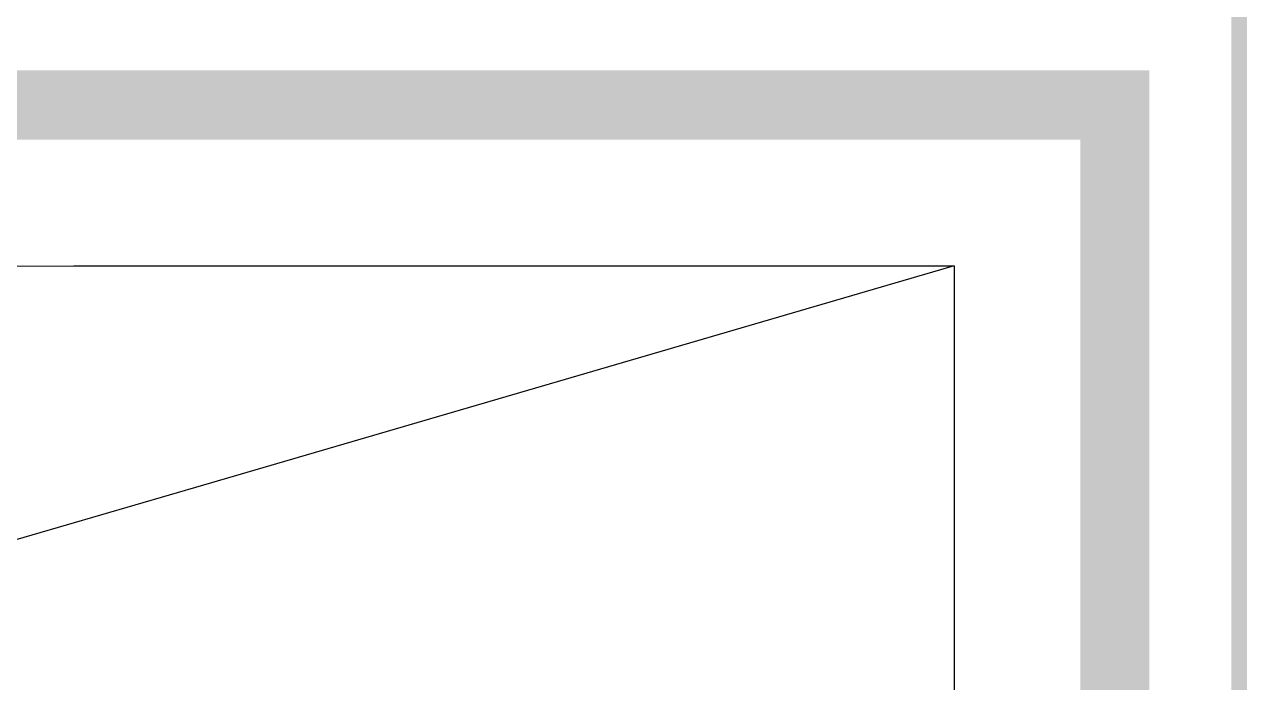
# Model space of a CAD drawing. Header units: inches. Extents: x -763.7 to -743.6, y -96.2 to -79.4.
# Drawn here: x -760.458 to -759.799, y -83.325 to -82.968 of the extents above; entities that cross this region are included whole.
import ezdxf

# ---------------------------------------------------------------- set-up
doc = ezdxf.new("R2010")
doc.units = ezdxf.units.IN
doc.header["$MEASUREMENT"] = 0
for name, color, linetype in [('FSBP-ANNO-NOTE', 7, 'CONTINUOUS'), ('FSBP-MEMBRANE', 7, 'CONTINUOUS'), ('FSBP-WOOD', 7, 'CONTINUOUS')]:
    doc.layers.add(name, color=color, linetype=linetype)
doc.styles.add('ARIAL_NAR', font='ARIALN.TTF')
doc.dimstyles.new('FSBP-LEADER', dxfattribs={"dimtxt": 0.1875, "dimasz": 0.25, "dimexe": 0.0625, "dimexo": 0.125, "dimgap": 0.125, "dimtad": 0, "dimtih": 1, "dimtoh": 1, "dimdec": 4, "dimzin": 0, "dimdsep": 46, "dimlunit": 4, "dimtxsty": 'ARIAL_NAR', "dimcen": 0.09375, "dimclrd": 256, "dimclre": 256, "dimclrt": 256, "dimadec": 0, "dimazin": 0, "dimtfac": 1, "dimtdec": 4, "dimtofl": 0, "dimtmove": 0, "dimatfit": 3, "dimfxl": 0, "dimtolj": 1, "dimtzin": 0, "dimlwd": -1, "dimlwe": -1, "dimarcsym": 0})

msp = doc.modelspace()

# ---------------------------------------------------------------- linework, layer by layer
at = {"layer": 'FSBP-MEMBRANE'}
for points, const_width in [([(-760.3413, -82.91111), (-759.76595, -82.91111), (-759.76595, -85.92329)], 0.075), ([(-760.3413, -83.01173), (-761.70091, -83.01173)], 0.0375), ([(-759.86657, -85.92329), (-759.86657, -83.01173), (-760.3413, -83.01173)], 0.0375)]:
    msp.add_lwpolyline(points, dxfattribs=dict(at, const_width=const_width))
at = {"layer": 'FSBP-WOOD', "linetype": 'Continuous'}
for p, q in [((-759.9537, -83.09886), (-760.36083, -83.21781)), ((-760.36083, -83.21781), (-762.34429, -83.79729))]:
    msp.add_line(p, q, dxfattribs=at)
for points in [[(-760.43114, -83.09886), (-759.9537, -83.09886), (-759.9537, -83.84886), (-760.55614, -83.84886), (-761.83212, -83.84886), (-762.34429, -83.84886), (-762.34429, -83.468), (-762.34429, -83.09886), (-761.72044, -83.09927)], [(-761.72044, -83.09927), (-760.43114, -83.09886)]]:
    msp.add_lwpolyline(points, dxfattribs=at)

# ---------------------------------------------------------------- leaders
at = {"layer": 'FSBP-ANNO-NOTE'}
msp.add_leader([(-761.73753, -83.49471), (-759.89691, -82.65955), (-758.53843, -82.65921)], dimstyle='FSBP-LEADER', dxfattribs=at)

doc.saveas('drawing.dxf')
